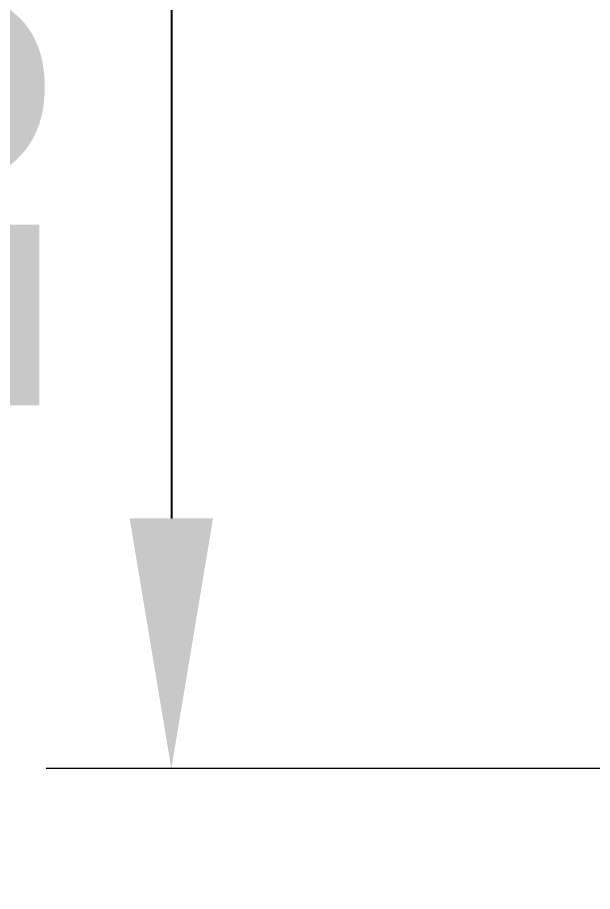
# Model space of a CAD drawing. Header units: millimetres. Extents: x -2905 to 2091, y -2859 to 2096.
# Drawn here: x -1184 to -724, y -778 to -79 of the extents above; entities that cross this region are included whole.
import ezdxf

# ---------------------------------------------------------------- set-up
doc = ezdxf.new("R2010")
doc.units = ezdxf.units.MM
doc.layers.add('DIKOM_РАЗМЕР_ЗОНА', color=7, linetype='Continuous')
doc.layers.add('DIKOM_РАЗМЕР_ОБЪЕКТА', color=7, linetype='Continuous')
doc.styles.add('style1', font='arial.ttf', dxfattribs={"width": 0.8})
doc.dimstyles.new('1-50', dxfattribs={"dimtxt": 300, "dimasz": 200, "dimexe": 100, "dimexo": 0, "dimgap": 100, "dimtad": 1, "dimdec": 0, "dimtxsty": 'style1', "dimcen": 0, "dimclrd": 7, "dimclre": 7, "dimadec": 1, "dimazin": 2, "dimtfac": 1, "dimtdec": 0, "dimtmove": 0, "dimatfit": 3, "dimfxl": 0, "dimlwd": 25, "dimlwe": 18, "dimarcsym": 0})

# ---------------------------------------------------------------- blocks, each defined once
blk = doc.blocks.new('*D1')
at = {"layer": 'Defpoints', "color": 0, "transparency": 16777216}
for p in [(591.45, 595.57), (-1060.85, -679.7), (591.45, -679.7)]:
    blk.add_point(p, dxfattribs=at)
at = {"layer": 'DIKOM_РАЗМЕР_ОБЪЕКТА', "color": 7, "lineweight": 18, "transparency": 16777216}
for p, q in [((591.45, 595.57), (-1160.85, 595.57)), ((591.45, -679.7), (-1160.85, -679.7))]:
    blk.add_line(p, q, dxfattribs=at)
at = {"layer": 'DIKOM_РАЗМЕР_ОБЪЕКТА', "color": 7, "lineweight": 25, "transparency": 16777216}
blk.add_line((-1060.85, 395.57), (-1060.85, -479.7), dxfattribs=at)
at = {"layer": 'DIKOM_РАЗМЕР_ОБЪЕКТА', "color": 7, "transparency": 16777216}
for points in [[(-1094.19, 395.57), (-1027.52, 395.57), (-1060.85, 595.57)], [(-1094.19, -479.7), (-1027.52, -479.7), (-1060.85, -679.7)]]:
    blk.add_solid(points, dxfattribs=at)
at = {"layer": 'DIKOM_РАЗМЕР_ОБЪЕКТА', "color": 0, "transparency": 16777216, "insert": (-1314.13, -42.06), "char_height": 300, "attachment_point": 5, "rotation": 90, "style": 'style1'}
blk.add_mtext('1300', dxfattribs=at)
blk = doc.blocks.new('*D2')
at = {"layer": 'Defpoints', "color": 0, "transparency": 16777216}
for p in [(1091.45, 2095.57), (-2454.94, -2179.7), (1091.45, -2179.7)]:
    blk.add_point(p, dxfattribs=at)
at = {"layer": 'DIKOM_РАЗМЕР_ЗОНА', "color": 7, "lineweight": 18, "transparency": 16777216}
for p, q in [((1091.45, 2095.57), (-2554.94, 2095.57)), ((1091.45, -2179.7), (-2554.94, -2179.7))]:
    blk.add_line(p, q, dxfattribs=at)
at = {"layer": 'DIKOM_РАЗМЕР_ЗОНА', "color": 7, "lineweight": 25, "transparency": 16777216}
blk.add_line((-2454.94, 1895.57), (-2454.94, -1979.7), dxfattribs=at)
at = {"layer": 'DIKOM_РАЗМЕР_ЗОНА', "color": 7, "transparency": 16777216}
for points in [[(-2488.27, 1895.57), (-2421.6, 1895.57), (-2454.94, 2095.57)], [(-2488.27, -1979.7), (-2421.6, -1979.7), (-2454.94, -2179.7)]]:
    blk.add_solid(points, dxfattribs=at)
at = {"layer": 'DIKOM_РАЗМЕР_ЗОНА', "color": 0, "transparency": 16777216, "insert": (-2708.21, -42.06), "char_height": 300, "attachment_point": 5, "rotation": 90, "style": 'style1'}
blk.add_mtext('4300', dxfattribs=at)

msp = doc.modelspace()

# ---------------------------------------------------------------- dimensions: what is measured, and where the dimension line sits
at = {"layer": 'DIKOM_РАЗМЕР_ЗОНА'}
dim = msp.add_linear_dim(base=(-2454.94, -2179.7), p1=(1091.45, 2095.57), p2=(1091.45, -2179.7), angle=90, text='4300', dimstyle='1-50', dxfattribs=at)
dim.commit()
dim.dimension.update_dxf_attribs({"geometry": '*D2', "text_midpoint": (-2454.94, -42.06), "dimtype": 160})
at = {"layer": 'DIKOM_РАЗМЕР_ОБЪЕКТА'}
dim = msp.add_linear_dim(base=(-1060.85, -679.7), p1=(591.45, 595.57), p2=(591.45, -679.7), angle=90, text='1300', dimstyle='1-50', dxfattribs=at)
dim.commit()
dim.dimension.update_dxf_attribs({"geometry": '*D1', "text_midpoint": (-1060.85, -42.06), "dimtype": 160})

doc.saveas('drawing.dxf')
